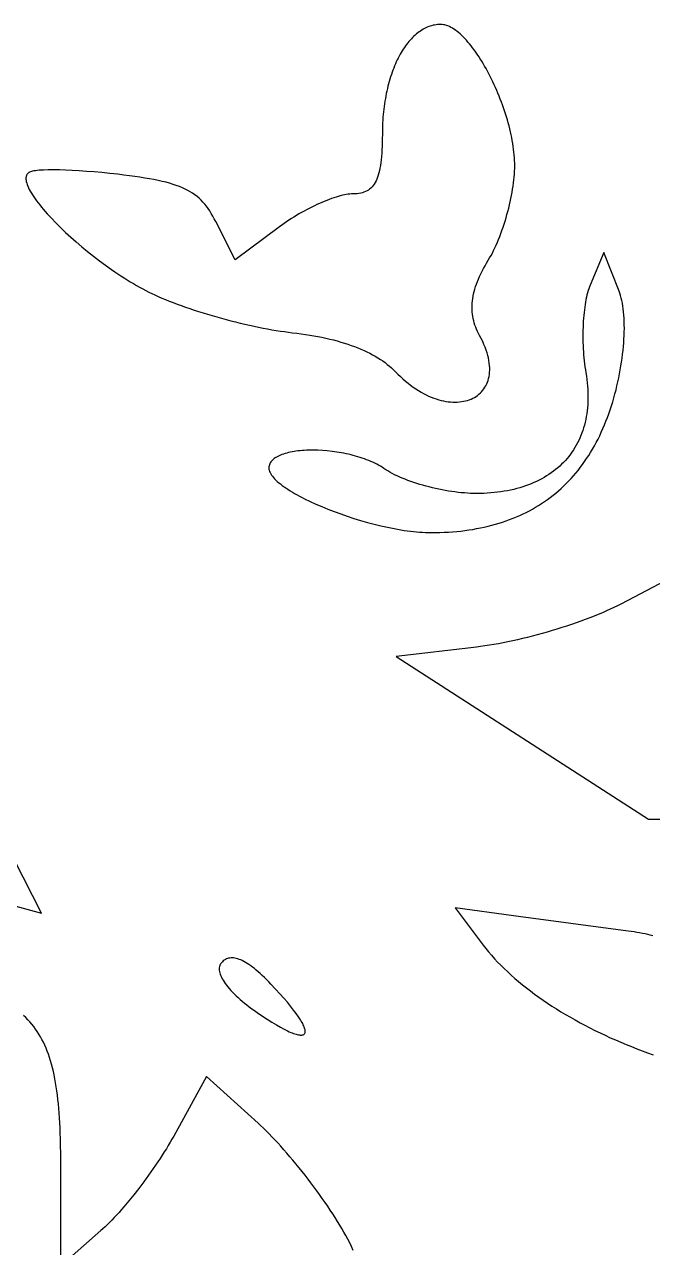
# Model space of a CAD drawing. Extents: x -500 to 500, y -999 to 1001.
# Drawn here: x -209 to -78.5, y -636.5 to -382.4 of the extents above; entities that cross this region are included whole.
import ezdxf

# ---------------------------------------------------------------- set-up
doc = ezdxf.new("R2010")
doc.units = 0
doc.layers.add('LAYER_1', color=18, linetype='CONTINUOUS')

msp = doc.modelspace()

# ---------------------------------------------------------------- linework, layer by layer
at = {"layer": 'LAYER_1'}
for points in [[(-114.43, -447.05), (-114.66, -446.61), (-114.88, -446.17), (-115.07, -445.73), (-115.25, -445.29), (-115.41, -444.85), (-115.55, -444.41), (-115.67, -443.96), (-115.77, -443.52), (-115.86, -443.07), (-115.92, -442.61), (-115.97, -442.16), (-116, -441.7), (-116.01, -441.24), (-116, -440.77), (-115.98, -440.3), (-115.93, -439.82), (-115.87, -439.34), (-115.78, -438.86), (-115.68, -438.37), (-115.56, -437.87), (-115.42, -437.37), (-115.26, -436.86), (-115.08, -436.35), (-114.89, -435.82), (-114.67, -435.3), (-114.44, -434.76), (-114.18, -434.22), (-113.91, -433.67), (-113.62, -433.11), (-113.31, -432.54), (-112.98, -431.97), (-112.63, -431.38), (-112.35, -430.91), (-112.07, -430.41), (-111.79, -429.9), (-111.52, -429.36), (-111.26, -428.81), (-111, -428.24), (-110.74, -427.66), (-110.5, -427.06), (-110.25, -426.45), (-110.02, -425.82), (-109.79, -425.19), (-109.56, -424.55), (-109.35, -423.9), (-109.14, -423.25), (-108.94, -422.59), (-108.75, -421.92), (-108.57, -421.25), (-108.4, -420.59), (-108.23, -419.92), (-108.08, -419.25), (-107.94, -418.59), (-107.8, -417.92), (-107.68, -417.27), (-107.57, -416.62), (-107.47, -415.98), (-107.39, -415.34), (-107.31, -414.72), (-107.25, -414.11), (-107.2, -413.51), (-107.17, -412.92), (-107.15, -412.35), (-107.14, -411.79), (-107.15, -411.24), (-107.17, -410.67), (-107.2, -410.1), (-107.24, -409.52), (-107.3, -408.93), (-107.37, -408.34), (-107.45, -407.75), (-107.55, -407.14), (-107.65, -406.54), (-107.77, -405.93), (-107.89, -405.32), (-108.03, -404.7), (-108.18, -404.09), (-108.33, -403.47), (-108.5, -402.85), (-108.67, -402.23), (-108.86, -401.61), (-109.05, -400.99), (-109.25, -400.37), (-109.46, -399.75), (-109.68, -399.14), (-109.9, -398.53), (-110.14, -397.92), (-110.38, -397.32), (-110.62, -396.72), (-110.88, -396.12), (-111.13, -395.53), (-111.4, -394.95), (-111.67, -394.37), (-111.95, -393.8), (-112.23, -393.24), (-112.51, -392.68), (-112.8, -392.14), (-113.1, -391.6), (-113.4, -391.07), (-113.7, -390.56), (-114, -390.05), (-114.31, -389.56), (-114.62, -389.07), (-114.94, -388.6), (-115.25, -388.15), (-115.57, -387.7), (-115.89, -387.27), (-116.21, -386.86), (-116.54, -386.46), (-116.86, -386.07), (-117.18, -385.7), (-117.51, -385.35), (-117.83, -385.02), (-118.16, -384.7), (-118.48, -384.4), (-118.8, -384.12), (-119.13, -383.86), (-119.45, -383.62), (-119.77, -383.4), (-120.08, -383.2), (-120.4, -383.02), (-120.71, -382.86), (-121.02, -382.73), (-121.33, -382.62), (-121.63, -382.53), (-121.93, -382.47), (-122.23, -382.43), (-122.52, -382.42), (-122.84, -382.43), (-123.15, -382.45), (-123.47, -382.49), (-123.78, -382.54), (-124.09, -382.6), (-124.4, -382.68), (-124.7, -382.77), (-125, -382.87), (-125.3, -382.99), (-125.6, -383.12), (-125.89, -383.27), (-126.18, -383.42), (-126.46, -383.59), (-126.74, -383.78), (-127.02, -383.97), (-127.3, -384.18), (-127.57, -384.39), (-127.84, -384.63), (-128.1, -384.87), (-128.36, -385.12), (-128.62, -385.39), (-128.87, -385.66), (-129.12, -385.95), (-129.36, -386.25), (-129.6, -386.56), (-129.83, -386.88), (-130.07, -387.21), (-130.29, -387.54), (-130.51, -387.9), (-130.73, -388.26), (-130.94, -388.62), (-131.15, -389), (-131.35, -389.39), (-131.54, -389.79), (-131.74, -390.2), (-131.92, -390.61), (-132.1, -391.04), (-132.28, -391.47), (-132.45, -391.91), (-132.61, -392.36), (-132.77, -392.82), (-132.92, -393.29), (-133.07, -393.76), (-133.21, -394.25), (-133.34, -394.74), (-133.47, -395.23), (-133.6, -395.74), (-133.71, -396.25), (-133.82, -396.76), (-133.92, -397.29), (-134.02, -397.82), (-134.11, -398.36), (-134.19, -398.9), (-134.27, -399.45), (-134.34, -400.01), (-134.4, -400.57), (-134.46, -401.14), (-134.51, -401.71), (-134.55, -402.29), (-134.58, -402.87), (-134.61, -403.46), (-134.63, -404.05), (-134.64, -404.65), (-134.64, -405.25), (-134.65, -406.1), (-134.66, -406.93), (-134.68, -407.71), (-134.72, -408.46), (-134.76, -409.18), (-134.81, -409.86), (-134.87, -410.51), (-134.95, -411.12), (-135.03, -411.7), (-135.13, -412.26), (-135.24, -412.78), (-135.35, -413.26), (-135.49, -413.72), (-135.63, -414.16), (-135.79, -414.56), (-135.96, -414.93), (-136.14, -415.28), (-136.34, -415.6), (-136.55, -415.89), (-136.78, -416.16), (-137.02, -416.4), (-137.28, -416.62), (-137.55, -416.82), (-137.83, -416.99), (-138.14, -417.14), (-138.46, -417.26), (-138.79, -417.37), (-139.14, -417.46), (-139.51, -417.52), (-139.9, -417.57), (-140.3, -417.59), (-140.73, -417.6), (-141.05, -417.61), (-141.39, -417.64), (-141.75, -417.68), (-142.13, -417.74), (-142.53, -417.82), (-142.94, -417.91), (-143.37, -418.02), (-143.81, -418.14), (-144.27, -418.28), (-144.73, -418.43), (-145.21, -418.6), (-145.7, -418.78), (-146.19, -418.97), (-146.7, -419.17), (-147.21, -419.39), (-147.73, -419.61), (-148.25, -419.85), (-148.77, -420.1), (-149.3, -420.36), (-149.83, -420.63), (-150.37, -420.91), (-150.9, -421.19), (-151.43, -421.49), (-151.96, -421.79), (-152.49, -422.1), (-153.01, -422.42), (-153.53, -422.74), (-154.04, -423.07), (-154.55, -423.41), (-155.05, -423.75), (-155.54, -424.1), (-156.02, -424.45), (-165.23, -431.29), (-169.24, -423.37), (-169.55, -422.78), (-169.86, -422.21), (-170.18, -421.67), (-170.51, -421.15), (-170.84, -420.66), (-171.19, -420.19), (-171.55, -419.74), (-171.92, -419.32), (-172.31, -418.91), (-172.71, -418.53), (-173.14, -418.17), (-173.59, -417.82), (-174.05, -417.49), (-174.55, -417.18), (-175.07, -416.89), (-175.62, -416.61), (-176.19, -416.35), (-176.8, -416.1), (-177.44, -415.86), (-178.12, -415.63), (-178.83, -415.42), (-179.58, -415.21), (-180.37, -415.02), (-181.21, -414.83), (-182.08, -414.65), (-183, -414.48), (-183.97, -414.32), (-184.99, -414.16), (-186.05, -414), (-187.17, -413.85), (-188.35, -413.7), (-189.57, -413.55), (-191.25, -413.37), (-192.9, -413.2), (-194.51, -413.06), (-196.08, -412.93), (-197.6, -412.83), (-199.06, -412.75), (-200.44, -412.69), (-201.74, -412.65), (-202.95, -412.63), (-204.06, -412.64), (-205.06, -412.67), (-205.94, -412.72), (-206.33, -412.75), (-206.69, -412.79), (-207.01, -412.84), (-207.3, -412.89), (-207.55, -412.94), (-207.76, -413.01), (-207.94, -413.07), (-208.07, -413.15), (-208.16, -413.22), (-208.24, -413.29), (-208.32, -413.37), (-208.39, -413.45), (-208.45, -413.54), (-208.51, -413.63), (-208.55, -413.73), (-208.59, -413.83), (-208.62, -413.93), (-208.65, -414.04), (-208.68, -414.28), (-208.68, -414.53), (-208.66, -414.79), (-208.61, -415.07), (-208.53, -415.37), (-208.43, -415.68), (-208.3, -416.01), (-208.15, -416.35), (-207.98, -416.7), (-207.78, -417.06), (-207.56, -417.44), (-207.32, -417.83), (-207.06, -418.23), (-206.77, -418.63), (-206.47, -419.05), (-206.15, -419.48), (-205.81, -419.92), (-205.45, -420.36), (-205.07, -420.81), (-204.68, -421.27), (-204.27, -421.73), (-203.84, -422.2), (-203.4, -422.68), (-202.47, -423.64), (-201.48, -424.62), (-200.45, -425.61), (-199.36, -426.6), (-198.24, -427.59), (-197.08, -428.58), (-195.89, -429.57), (-194.66, -430.54), (-193.42, -431.49), (-192.15, -432.43), (-190.88, -433.33), (-190.23, -433.78), (-189.59, -434.21), (-188.94, -434.64), (-188.29, -435.06), (-187.64, -435.46), (-187, -435.86), (-186.35, -436.25), (-185.7, -436.62), (-185.06, -436.99), (-184.42, -437.34), (-183.78, -437.68), (-183.15, -438), (-182.52, -438.31), (-181.89, -438.61), (-181.2, -438.93), (-180.47, -439.24), (-179.71, -439.56), (-178.92, -439.88), (-178.11, -440.19), (-177.28, -440.51), (-176.42, -440.82), (-175.55, -441.13), (-174.66, -441.43), (-173.75, -441.74), (-172.82, -442.03), (-171.89, -442.33), (-170.94, -442.61), (-169.98, -442.9), (-169.02, -443.17), (-168.05, -443.44), (-167.08, -443.7), (-166.11, -443.96), (-165.14, -444.21), (-164.17, -444.44), (-163.2, -444.67), (-162.24, -444.89), (-161.29, -445.1), (-160.34, -445.3), (-159.41, -445.48), (-158.49, -445.66), (-157.59, -445.82), (-156.7, -445.97), (-155.83, -446.11), (-154.98, -446.23), (-154.15, -446.34), (-153.35, -446.44), (-152.42, -446.55), (-151.51, -446.66), (-150.61, -446.79), (-149.73, -446.93), (-148.87, -447.08), (-148.01, -447.23), (-147.18, -447.4), (-146.36, -447.58), (-145.56, -447.76), (-144.77, -447.96), (-144, -448.16), (-143.25, -448.38), (-142.51, -448.6), (-141.79, -448.83), (-141.09, -449.08), (-140.4, -449.33), (-139.73, -449.59), (-139.08, -449.86), (-138.45, -450.13), (-137.84, -450.42), (-137.24, -450.71), (-136.67, -451.02), (-136.11, -451.33), (-135.57, -451.65), (-135.05, -451.98), (-134.55, -452.32), (-134.07, -452.66), (-133.61, -453.02), (-133.17, -453.38), (-132.74, -453.75), (-132.34, -454.13), (-131.96, -454.51), (-131.43, -455.05), (-130.9, -455.57), (-130.37, -456.06), (-129.83, -456.52), (-129.3, -456.96), (-128.76, -457.37), (-128.22, -457.76), (-127.68, -458.13), (-127.15, -458.47), (-126.61, -458.79), (-126.08, -459.08), (-125.55, -459.35), (-125.02, -459.6), (-124.49, -459.82), (-123.97, -460.03), (-123.45, -460.21), (-122.94, -460.36), (-122.43, -460.5), (-121.93, -460.61), (-121.44, -460.71), (-120.95, -460.78), (-120.47, -460.83), (-120, -460.86), (-119.54, -460.87), (-119.08, -460.86), (-118.64, -460.82), (-118.21, -460.77), (-117.78, -460.7), (-117.37, -460.61), (-116.97, -460.5), (-116.59, -460.38), (-116.22, -460.23), (-115.86, -460.06), (-115.51, -459.88), (-115.18, -459.68), (-114.87, -459.46), (-114.57, -459.22), (-114.28, -458.97), (-114.02, -458.7), (-113.77, -458.41), (-113.54, -458.11), (-113.33, -457.78), (-113.13, -457.45), (-112.96, -457.09), (-112.8, -456.73), (-112.67, -456.34), (-112.56, -455.94), (-112.47, -455.53), (-112.4, -455.1), (-112.36, -454.66), (-112.34, -454.2), (-112.34, -453.73), (-112.37, -453.24), (-112.42, -452.74), (-112.5, -452.23), (-112.6, -451.7), (-112.73, -451.16), (-112.89, -450.61), (-113.07, -450.05), (-113.28, -449.47), (-113.53, -448.88), (-113.8, -448.28), (-114.1, -447.67)], [(-86.78, -460.8), (-86.54, -459.98), (-86.32, -459.16), (-86.1, -458.33), (-85.9, -457.5), (-85.71, -456.67), (-85.53, -455.84), (-85.37, -455.01), (-85.21, -454.18), (-85.07, -453.36), (-84.94, -452.54), (-84.83, -451.73), (-84.73, -450.92), (-84.64, -450.12), (-84.56, -449.33), (-84.5, -448.55), (-84.45, -447.78), (-84.41, -447.02), (-84.39, -446.28), (-84.37, -445.55), (-84.38, -444.83), (-84.39, -444.13), (-84.42, -443.45), (-84.46, -442.78), (-84.52, -442.14), (-84.59, -441.51), (-84.67, -440.91), (-84.77, -440.33), (-84.88, -439.77), (-85, -439.24), (-85.14, -438.73), (-85.29, -438.25), (-85.46, -437.8), (-88.62, -429.78), (-91.48, -436.55), (-91.63, -436.91), (-91.77, -437.3), (-91.9, -437.71), (-92.02, -438.14), (-92.13, -438.6), (-92.24, -439.07), (-92.34, -439.56), (-92.44, -440.08), (-92.53, -440.61), (-92.61, -441.15), (-92.68, -441.71), (-92.74, -442.28), (-92.8, -442.87), (-92.85, -443.46), (-92.89, -444.07), (-92.92, -444.68), (-92.95, -445.31), (-92.97, -445.93), (-92.98, -446.57), (-92.98, -447.21), (-92.97, -447.85), (-92.96, -448.49), (-92.94, -449.13), (-92.91, -449.77), (-92.87, -450.41), (-92.82, -451.05), (-92.77, -451.68), (-92.7, -452.31), (-92.63, -452.93), (-92.55, -453.54), (-92.46, -454.15), (-92.36, -454.74), (-92.25, -455.45), (-92.15, -456.15), (-92.07, -456.84), (-92.01, -457.52), (-91.96, -458.19), (-91.93, -458.86), (-91.92, -459.52), (-91.92, -460.17), (-91.94, -460.81), (-91.97, -461.44), (-92.02, -462.07), (-92.09, -462.68), (-92.17, -463.29), (-92.27, -463.88), (-92.38, -464.47), (-92.51, -465.05), (-92.66, -465.62), (-92.82, -466.18), (-92.99, -466.73), (-93.18, -467.27), (-93.39, -467.8), (-93.61, -468.32), (-93.85, -468.84), (-94.1, -469.34), (-94.36, -469.83), (-94.64, -470.31), (-94.94, -470.78), (-95.25, -471.24), (-95.57, -471.69), (-95.91, -472.13), (-96.26, -472.55), (-96.62, -472.97), (-97, -473.38), (-97.39, -473.77), (-97.8, -474.15), (-98.22, -474.53), (-98.65, -474.89), (-99.1, -475.23), (-99.56, -475.57), (-100.03, -475.9), (-100.52, -476.21), (-101.02, -476.51), (-101.53, -476.8), (-102.06, -477.07), (-102.59, -477.34), (-103.15, -477.59), (-103.71, -477.83), (-104.28, -478.05), (-104.87, -478.27), (-105.47, -478.47), (-106.08, -478.66), (-106.71, -478.83), (-107.34, -478.99), (-107.99, -479.14), (-108.65, -479.27), (-109.32, -479.39), (-110, -479.5), (-110.69, -479.59), (-111.4, -479.67), (-112.11, -479.73), (-112.84, -479.78), (-113.58, -479.82), (-114.33, -479.84), (-115.09, -479.85), (-115.7, -479.84), (-116.32, -479.82), (-116.95, -479.79), (-117.59, -479.74), (-118.24, -479.68), (-118.9, -479.61), (-119.56, -479.53), (-120.23, -479.44), (-120.9, -479.33), (-121.57, -479.22), (-122.24, -479.09), (-122.91, -478.96), (-123.58, -478.81), (-124.25, -478.66), (-124.91, -478.49), (-125.57, -478.32), (-126.22, -478.14), (-126.87, -477.95), (-127.5, -477.75), (-128.12, -477.55), (-128.74, -477.34), (-129.34, -477.12), (-129.92, -476.89), (-130.49, -476.66), (-131.04, -476.43), (-131.58, -476.18), (-132.1, -475.94), (-132.59, -475.68), (-133.07, -475.43), (-133.52, -475.17), (-133.95, -474.9), (-134.35, -474.64), (-134.7, -474.41), (-135.06, -474.18), (-135.43, -473.97), (-135.82, -473.76), (-136.22, -473.55), (-136.62, -473.36), (-137.04, -473.17), (-137.47, -472.99), (-137.9, -472.82), (-138.35, -472.65), (-138.8, -472.49), (-139.26, -472.34), (-139.72, -472.2), (-140.19, -472.06), (-140.67, -471.93), (-141.15, -471.81), (-141.64, -471.69), (-142.13, -471.59), (-142.62, -471.49), (-143.11, -471.39), (-144.11, -471.23), (-145.1, -471.09), (-146.1, -470.99), (-147.08, -470.91), (-148.06, -470.86), (-149.02, -470.85), (-149.95, -470.86), (-150.41, -470.87), (-150.86, -470.9), (-151.31, -470.93), (-151.74, -470.97), (-152.17, -471.01), (-152.59, -471.07), (-152.99, -471.13), (-153.39, -471.2), (-153.78, -471.27), (-154.15, -471.35), (-154.51, -471.44), (-154.86, -471.54), (-155.19, -471.65), (-155.51, -471.76), (-155.82, -471.88), (-156.11, -472.01), (-156.38, -472.14), (-156.64, -472.28), (-156.88, -472.43), (-157.1, -472.59), (-157.31, -472.75), (-157.49, -472.92), (-157.66, -473.1), (-157.8, -473.29), (-157.93, -473.48), (-158.03, -473.68), (-158.11, -473.89), (-158.17, -474.1), (-158.21, -474.33), (-158.22, -474.56), (-158.22, -474.67), (-158.2, -474.79), (-158.16, -475.02), (-158.08, -475.26), (-157.98, -475.51), (-157.84, -475.76), (-157.68, -476.01), (-157.49, -476.27), (-157.27, -476.53), (-157.03, -476.79), (-156.76, -477.06), (-156.47, -477.33), (-156.16, -477.6), (-155.82, -477.87), (-155.46, -478.15), (-155.07, -478.43), (-154.67, -478.7), (-154.25, -478.98), (-153.8, -479.26), (-153.34, -479.54), (-152.86, -479.82), (-152.37, -480.1), (-151.85, -480.38), (-151.32, -480.66), (-150.78, -480.94), (-149.64, -481.49), (-148.46, -482.03), (-147.22, -482.56), (-145.95, -483.09), (-144.64, -483.59), (-143.3, -484.08), (-141.93, -484.56), (-140.55, -485.01), (-139.15, -485.44), (-137.74, -485.84), (-136.34, -486.21), (-134.93, -486.56), (-134.23, -486.72), (-133.54, -486.87), (-132.85, -487.01), (-132.16, -487.15), (-131.48, -487.27), (-130.8, -487.39), (-130.13, -487.5), (-129.47, -487.59), (-128.81, -487.68), (-128.17, -487.75), (-127.53, -487.82), (-126.9, -487.87), (-126.29, -487.91), (-125.68, -487.94), (-125.09, -487.96), (-124.51, -487.97), (-123.6, -487.96), (-122.7, -487.94), (-121.81, -487.91), (-120.93, -487.86), (-120.06, -487.8), (-119.2, -487.73), (-118.35, -487.64), (-117.51, -487.54), (-116.68, -487.42), (-115.86, -487.29), (-115.05, -487.15), (-114.25, -487), (-113.46, -486.83), (-112.67, -486.65), (-111.9, -486.45), (-111.14, -486.24), (-110.39, -486.02), (-109.65, -485.79), (-108.92, -485.54), (-108.2, -485.27), (-107.49, -485), (-106.79, -484.71), (-106.1, -484.41), (-105.42, -484.09), (-104.75, -483.77), (-104.09, -483.43), (-103.44, -483.07), (-102.8, -482.7), (-102.17, -482.32), (-101.55, -481.93), (-100.94, -481.52), (-100.35, -481.1), (-99.76, -480.67), (-99.18, -480.22), (-98.61, -479.76), (-98.06, -479.29), (-97.51, -478.8), (-96.98, -478.3), (-96.45, -477.79), (-95.94, -477.27), (-95.43, -476.73), (-94.94, -476.18), (-94.46, -475.62), (-93.98, -475.04), (-93.52, -474.45), (-93.07, -473.85), (-92.63, -473.23), (-92.2, -472.6), (-91.78, -471.96), (-91.37, -471.31), (-90.97, -470.64), (-90.59, -469.96), (-90.21, -469.27), (-89.84, -468.56), (-89.49, -467.84), (-89.15, -467.11), (-88.81, -466.37), (-88.49, -465.61), (-88.18, -464.84), (-87.88, -464.06), (-87.59, -463.27), (-87.31, -462.46), (-87.04, -461.64)], [(-157.78, -581.76), (-158.25, -581.28), (-158.7, -580.82), (-159.15, -580.38), (-159.58, -579.97), (-160.01, -579.58), (-160.43, -579.21), (-160.83, -578.86), (-161.23, -578.54), (-161.61, -578.24), (-161.99, -577.96), (-162.36, -577.7), (-162.72, -577.46), (-163.07, -577.25), (-163.41, -577.05), (-163.74, -576.88), (-164.06, -576.74), (-164.38, -576.61), (-164.68, -576.5), (-164.98, -576.42), (-165.26, -576.36), (-165.54, -576.32), (-165.81, -576.3), (-166.07, -576.3), (-166.33, -576.33), (-166.57, -576.38), (-166.81, -576.44), (-167.04, -576.53), (-167.26, -576.64), (-167.47, -576.78), (-167.68, -576.93), (-167.87, -577.11), (-168.06, -577.3), (-168.14, -577.39), (-168.21, -577.49), (-168.27, -577.59), (-168.33, -577.69), (-168.42, -577.9), (-168.48, -578.12), (-168.52, -578.36), (-168.53, -578.61), (-168.52, -578.87), (-168.48, -579.14), (-168.41, -579.42), (-168.32, -579.71), (-168.21, -580.01), (-168.07, -580.31), (-167.9, -580.63), (-167.72, -580.96), (-167.51, -581.29), (-167.27, -581.63), (-167.02, -581.97), (-166.74, -582.33), (-166.44, -582.68), (-166.11, -583.05), (-165.77, -583.42), (-165.4, -583.79), (-165.02, -584.16), (-164.61, -584.54), (-164.19, -584.93), (-163.74, -585.31), (-163.27, -585.7), (-162.79, -586.09), (-162.29, -586.48), (-161.77, -586.87), (-161.23, -587.26), (-160.67, -587.65), (-159.57, -588.39), (-158.54, -589.06), (-157.57, -589.68), (-156.66, -590.22), (-155.82, -590.7), (-155.04, -591.12), (-154.32, -591.48), (-153.98, -591.63), (-153.66, -591.77), (-153.36, -591.9), (-153.07, -592), (-152.8, -592.1), (-152.55, -592.18), (-152.31, -592.24), (-152.08, -592.29), (-151.88, -592.32), (-151.68, -592.34), (-151.51, -592.34), (-151.35, -592.33), (-151.21, -592.31), (-151.08, -592.26), (-150.98, -592.21), (-150.88, -592.14), (-150.81, -592.06), (-150.75, -591.96), (-150.7, -591.85), (-150.68, -591.72), (-150.67, -591.58), (-150.67, -591.43), (-150.7, -591.26), (-150.74, -591.08), (-150.79, -590.88), (-150.87, -590.67), (-150.96, -590.45), (-151.07, -590.21), (-151.19, -589.96), (-151.33, -589.7), (-151.49, -589.42), (-151.67, -589.14), (-152.07, -588.52), (-152.54, -587.85), (-153.08, -587.13), (-153.69, -586.35), (-154.37, -585.53), (-155.12, -584.66), (-155.93, -583.74), (-156.82, -582.77)]]:
    msp.add_lwpolyline(points, close=True, dxfattribs=at)
for points in [[(-71.78, -495.81), (-85.09, -502.81), (-85.79, -503.17), (-86.53, -503.53), (-87.3, -503.89), (-88.1, -504.25), (-88.93, -504.61), (-89.79, -504.97), (-90.67, -505.32), (-91.57, -505.68), (-92.5, -506.02), (-93.44, -506.37), (-94.4, -506.71), (-95.38, -507.04), (-96.36, -507.37), (-97.36, -507.7), (-98.37, -508.01), (-99.39, -508.32), (-100.41, -508.62), (-101.44, -508.91), (-102.47, -509.19), (-103.49, -509.47), (-104.52, -509.73), (-105.54, -509.98), (-106.55, -510.22), (-107.56, -510.45), (-108.55, -510.66), (-109.54, -510.86), (-110.51, -511.05), (-111.46, -511.22), (-112.4, -511.38), (-113.32, -511.52), (-114.22, -511.65), (-115.09, -511.76), (-131.78, -513.72), (-79.35, -547.51), (-75.56, -547.51)], [(-212.28, -565.15), (-205.43, -567.02), (-211.14, -555.88)], [(-78.46, -571.72), (-78.98, -571.59), (-79.52, -571.46), (-80.07, -571.34), (-80.62, -571.22), (-81.19, -571.11), (-81.77, -571), (-82.36, -570.9), (-82.96, -570.81), (-83.56, -570.73), (-107.43, -567.55), (-119.52, -565.93), (-113.7, -573.64), (-113.15, -574.35), (-112.57, -575.06), (-111.97, -575.77), (-111.34, -576.47), (-110.69, -577.16), (-110.02, -577.85), (-109.32, -578.54), (-108.6, -579.22), (-107.87, -579.9), (-107.11, -580.57), (-106.33, -581.23), (-105.53, -581.89), (-104.71, -582.54), (-103.87, -583.18), (-103.01, -583.82), (-102.14, -584.45), (-101.25, -585.07), (-100.34, -585.69), (-99.42, -586.3), (-98.48, -586.9), (-97.53, -587.49), (-96.56, -588.07), (-95.58, -588.64), (-94.58, -589.2), (-93.57, -589.76), (-92.55, -590.3), (-91.52, -590.84), (-90.48, -591.37), (-89.42, -591.88), (-88.36, -592.38), (-87.28, -592.88), (-86.2, -593.36), (-85.11, -593.83), (-84.01, -594.29), (-82.9, -594.74), (-81.79, -595.18), (-80.67, -595.6), (-79.54, -596.02), (-78.41, -596.42)], [(-140.67, -637.08), (-141.05, -636.27), (-141.43, -635.48), (-141.82, -634.72), (-142.21, -633.98), (-142.61, -633.27), (-143.04, -632.53), (-143.49, -631.79), (-143.95, -631.03), (-144.44, -630.26), (-144.94, -629.48), (-145.46, -628.69), (-146, -627.89), (-146.55, -627.09), (-147.11, -626.29), (-147.68, -625.48), (-148.27, -624.67), (-148.87, -623.86), (-149.47, -623.06), (-150.08, -622.25), (-150.7, -621.46), (-151.32, -620.66), (-151.95, -619.88), (-152.58, -619.11), (-153.21, -618.35), (-153.84, -617.6), (-154.47, -616.86), (-155.1, -616.14), (-155.72, -615.44), (-156.35, -614.75), (-156.96, -614.09), (-157.57, -613.45), (-158.17, -612.83), (-158.76, -612.23), (-159.34, -611.66), (-159.92, -611.12), (-160.47, -610.61), (-171.16, -600.95), (-177.98, -613.31), (-178.34, -613.96), (-178.71, -614.61), (-179.11, -615.27), (-179.51, -615.94), (-179.94, -616.62), (-180.37, -617.31), (-180.82, -618), (-181.28, -618.69), (-182.23, -620.08), (-183.21, -621.46), (-184.21, -622.83), (-185.23, -624.18), (-186.27, -625.5), (-187.3, -626.78), (-188.33, -628), (-188.84, -628.59), (-189.34, -629.16), (-189.84, -629.71), (-190.34, -630.24), (-190.82, -630.76), (-191.3, -631.25), (-191.77, -631.71), (-192.23, -632.16), (-192.68, -632.57), (-193.11, -632.96), (-201.44, -640.25), (-201.44, -619.77), (-201.45, -617.3), (-201.49, -614.95), (-201.52, -613.81), (-201.56, -612.71), (-201.6, -611.63), (-201.65, -610.57), (-201.71, -609.55), (-201.78, -608.55), (-201.86, -607.57), (-201.94, -606.62), (-202.04, -605.7), (-202.14, -604.8), (-202.26, -603.92), (-202.38, -603.07), (-202.52, -602.23), (-202.66, -601.42), (-202.82, -600.63), (-202.99, -599.87), (-203.17, -599.12), (-203.36, -598.39), (-203.56, -597.69), (-203.78, -597), (-204.01, -596.33), (-204.25, -595.68), (-204.51, -595.05), (-204.78, -594.43), (-205.06, -593.84), (-205.36, -593.25), (-205.67, -592.69), (-205.99, -592.14), (-206.34, -591.6), (-206.69, -591.08), (-207.06, -590.58), (-207.45, -590.08), (-207.86, -589.61), (-208.28, -589.14), (-208.72, -588.68), (-209.17, -588.24)]]:
    msp.add_lwpolyline(points, dxfattribs=at)

doc.saveas('drawing.dxf')
